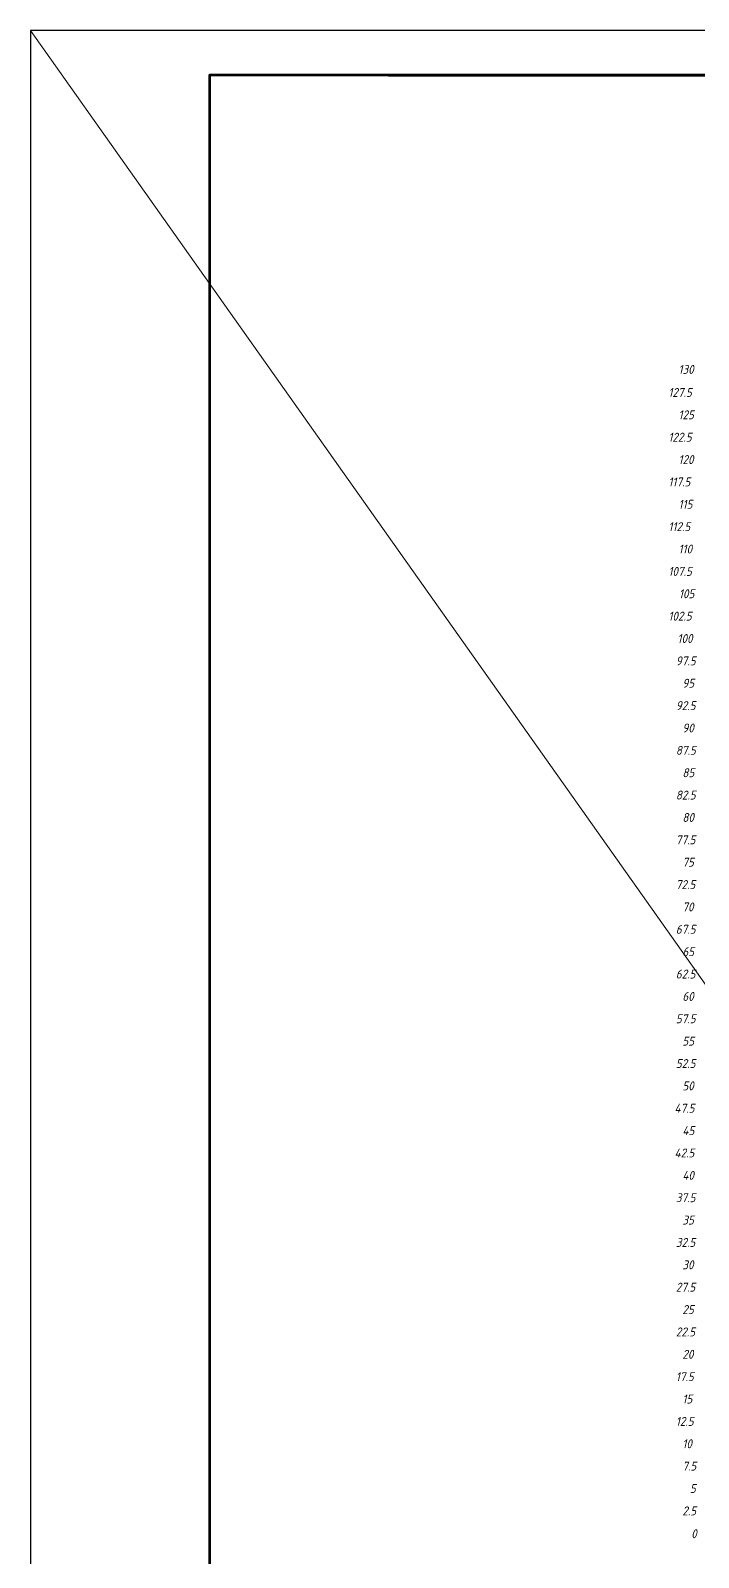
# Model space of a CAD drawing. Header units: millimetres. Extents: x -963 to 6509, y -1367 to 453.
# Drawn here: x 451.9 to 526.5, y 126.3 to 297 of the extents above; entities that cross this region are included whole.
import ezdxf

# ---------------------------------------------------------------- set-up
doc = ezdxf.new("R2010")
doc.units = ezdxf.units.MM
doc.header["$LTSCALE"] = 0.5
doc.layers.get('0').update_dxf_attribs({"lineweight": 60})
doc.layers.get('Defpoints').update_dxf_attribs({"color": 5})
doc.layers.add('Для ПП', color=30, linetype='Continuous', lineweight=20)
doc.styles.get("Standard").update_dxf_attribs({"font": 'isocpeui.ttf', "width": 0.9})

msp = doc.modelspace()

# ---------------------------------------------------------------- linework, layer by layer
at = {"linetype": 'Continuous'}
for p, q in [((471.862, 292), (471.862, 277)), ((491.862, 292), (561.862, 292))]:
    msp.add_line(p, q, dxfattribs=at)
at = {"linetype": 'Continuous', "lineweight": 60}
msp.add_lwpolyline([(471.862, 5), (656.862, 5), (656.862, 292), (471.862, 292)], close=True, dxfattribs=at)
at = {"layer": 'Defpoints'}
msp.add_lwpolyline([(451.862, 0), (661.862, 0), (661.862, 297), (451.862, 297)], close=True, dxfattribs=at)
at = {"layer": 'Для ПП'}
msp.add_line((451.862, 297), (661.862, 0), dxfattribs=at)

# ---------------------------------------------------------------- texts
at = {"layer": 'Для ПП', "width": 0.9}
for s, p in [('130', (524.256, 258.628)), ('127.5', (523.128, 256.049)), ('125', (524.256, 253.549)), ('122.5', (523.128, 251.049)), ('120', (524.256, 248.549)), ('117.5', (523.128, 246.049)), ('115', (524.256, 243.549)), ('112.5', (523.128, 241.049)), ('110', (524.256, 238.549)), ('107.5', (523.128, 236.049)), ('105', (524.305, 233.549)), ('102.5', (523.128, 231.049)), ('100', (524.143, 228.549)), ('97.5', (523.959, 226.049)), ('95', (524.691, 223.549)), ('92.5', (523.959, 221.049)), ('90', (524.691, 218.549)), ('87.5', (523.959, 216.049)), ('85', (524.691, 213.549)), ('82.5', (523.959, 211.049)), ('80', (524.691, 208.549)), ('77.5', (523.959, 206.049)), ('75', (524.691, 203.549)), ('72.5', (523.959, 201.049)), ('70', (524.691, 198.549)), ('67.5', (523.959, 196.049)), ('65', (524.691, 193.549)), ('62.5', (523.959, 191.049)), ('60', (524.691, 188.549)), ('57.5', (523.959, 186.049)), ('55', (524.691, 183.549)), ('52.5', (523.959, 181.049)), ('50', (524.691, 178.549)), ('47.5', (523.813, 176.049)), ('45', (524.691, 173.549)), ('42.5', (523.812, 171.049)), ('40', (524.691, 168.549)), ('37.5', (523.959, 166.049)), ('35', (524.691, 163.549)), ('32.5', (523.959, 161.049)), ('30', (524.691, 158.549)), ('27.5', (523.959, 156.049)), ('25', (524.691, 153.549)), ('22.5', (523.959, 151.049)), ('20', (524.691, 148.549)), ('17.5', (523.959, 146.049)), ('15', (524.691, 143.549)), ('12.5', (523.959, 141.049)), ('10', (524.691, 138.549)), ('7.5', (524.691, 136.049)), ('5', (525.531, 133.549)), ('2.5', (524.691, 131.049)), ('0', (525.683, 128.492))]:
    msp.add_text(s, height=1, dxfattribs=at).set_placement(p)

doc.saveas('drawing.dxf')
